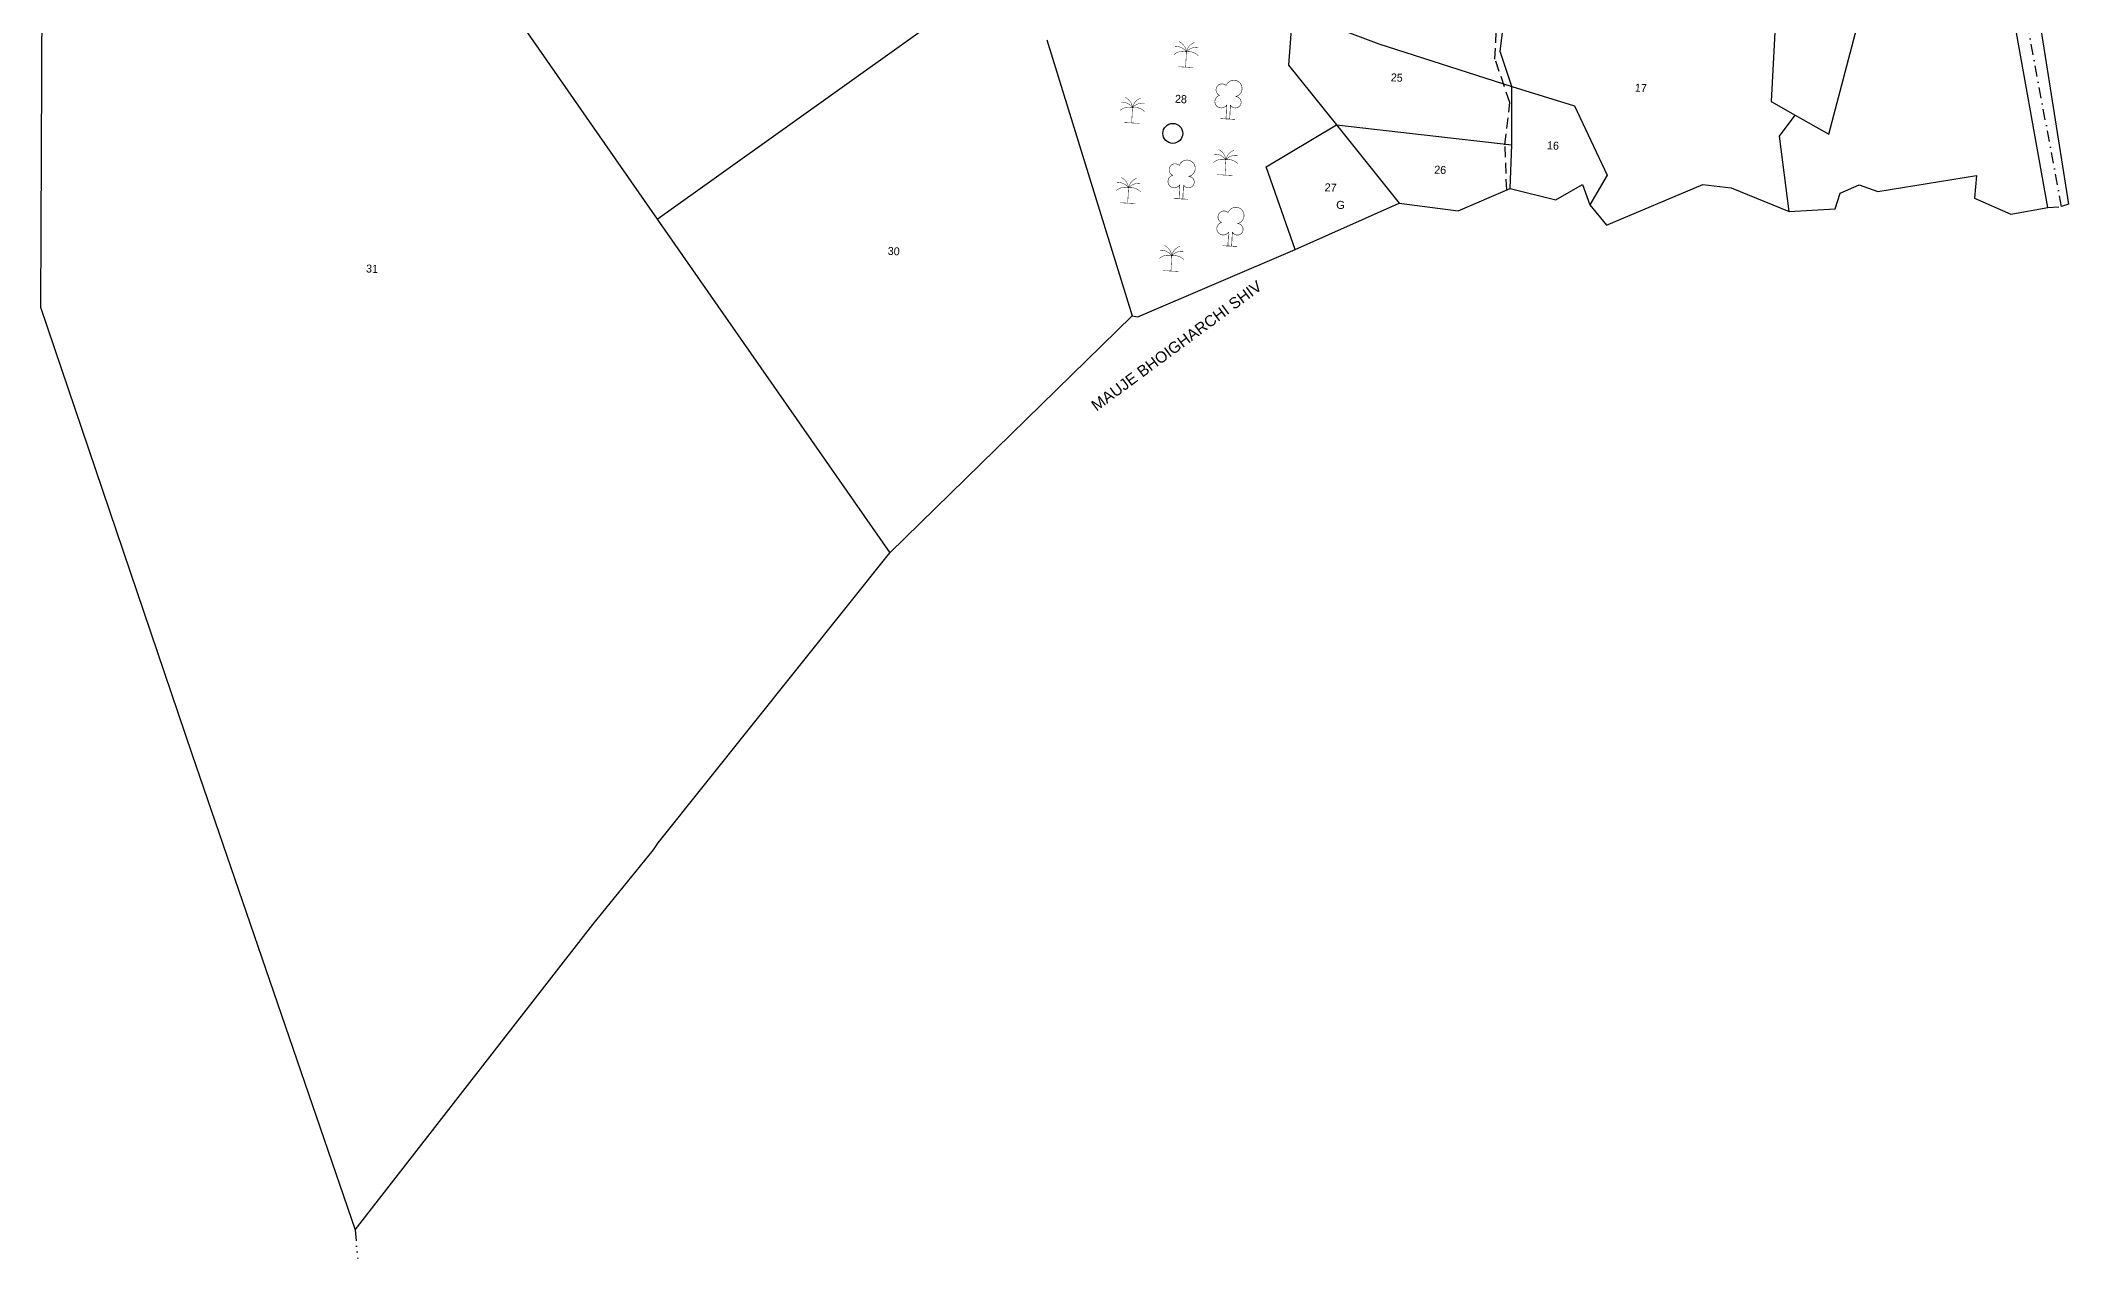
# Model space of a CAD drawing. Header units: feet. Extents: x 279167 to 280226, y 2044559 to 2046168.
# Drawn here: x 279242 to 280173, y 2044559 to 2045118 of the extents above; entities that cross this region are included whole.
import ezdxf
from ezdxf.enums import TextEntityAlignment as Align

# ---------------------------------------------------------------- set-up
doc = ezdxf.new("R2010")
doc.units = ezdxf.units.FT
doc.header["$MEASUREMENT"] = 0
for name, pattern in [('DASHDOT', [1, 0.5, -0.25, 0, -0.25]), ('DASHED', [0.75, 0.5, -0.25]), ('DIVIDE', [1.25, 0.5, -0.25, 0, -0.25, 0, -0.25])]:
    doc.linetypes.add(name, pattern=pattern)
for name, color, linetype in [('LINE_FOOTPATH', 1, 'DASHED'), ('OFF', 1, 'Continuous'), ('POLY_PARCEL', 6, 'Continuous'), ('POLY_WATER', 4, 'Continuous'), ('TEXT_MAPIN', 7, 'Continuous'), ('TEXT_MAPOUT', 7, 'Continuous'), ('TEXT_PARCEL', 7, 'Continuous'), ('V_BOUND_LINE', 7, 'Continuous'), ('V_BOUND_STREAM_LINE', 7, 'DASHDOT'), ('V_DIVIDE_LINE', 7, 'DIVIDE')]:
    doc.layers.add(name, color=color, linetype=linetype)
doc.styles.get("Standard").update_dxf_attribs({"font": 'arial.ttf'})
doc.styles.add('TEXT_MAP', font='')
doc.styles.get('TEXT_MAP').set_extended_font_data('Kruti Dev 050')

msp = doc.modelspace()

# ---------------------------------------------------------------- linework, layer by layer
for points, const_width in [([(279767.69, 2045112.5, 0.264754), (279762.01, 2045111.27, 0.264754)], 0.204), ([(279767.69, 2045112.5, 0.264754), (279762.47, 2045115.05, 0.264754)], 0.204), ([(279767.69, 2045112.5, 0.264754), (279764.35, 2045117.25, 0.264754)], 0.204), ([(279771.49, 2045116.9, 0.264754), (279767.69, 2045112.5, 0.264754)], 0.204), ([(279773.14, 2045114.53, 0.264754), (279767.69, 2045112.5, 0.264754)], 0.204), ([(279773.22, 2045110.71, 0.264754), (279767.69, 2045112.5, 0.264754)], 0.204), ([(279785.95, 2045097.08, 1.205607), (279782.99, 2045092.56, 1.50414)], 0.244), ([(279785.95, 2045097.08, -1.712327), (279790.19, 2045092.05, -1.50414)], 0.244), ([(279742.94, 2045086.9, 0.264754), (279737.26, 2045085.67, 0.264754)], 0.204), ([(279742.94, 2045086.9, 0.264754), (279737.72, 2045089.46, 0.264754)], 0.204), ([(279742.94, 2045086.9, 0.264754), (279739.6, 2045091.66, 0.264754)], 0.204), ([(279746.74, 2045091.3, 0.264754), (279742.94, 2045086.9, 0.264754)], 0.204), ([(279748.39, 2045088.93, 0.264754), (279742.94, 2045086.9, 0.264754)], 0.204), ([(279748.47, 2045085.12, 0.264754), (279742.94, 2045086.9, 0.264754)], 0.204), ([(279782.99, 2045092.56, 1.50414), (279786.18, 2045088.24, 1.50414)], 0.244), ([(279787.9, 2045088.18, 1.763654), (279790.19, 2045092.05, 1.763654)], 0.244), ([(279785.79, 2045062.99, 0.264754), (279782.45, 2045067.75, 0.264754)], 0.204), ([(279789.58, 2045067.39, 0.264754), (279785.79, 2045062.99, 0.264754)], 0.204), ([(279764.42, 2045060.43, 1.205607), (279761.47, 2045055.91, 1.50414)], 0.244), ([(279764.42, 2045060.43, -1.712327), (279768.67, 2045055.4, -1.50414)], 0.244), ([(279785.79, 2045062.99, 0.264754), (279780.1, 2045061.76, 0.264754)], 0.204), ([(279785.79, 2045062.99, 0.264754), (279780.57, 2045065.54, 0.264754)], 0.204), ([(279791.24, 2045065.02, 0.264754), (279785.79, 2045062.99, 0.264754)], 0.204), ([(279791.32, 2045061.2, 0.264754), (279785.79, 2045062.99, 0.264754)], 0.204), ([(279741.12, 2045050.11, 0.264754), (279735.44, 2045048.88, 0.264754)], 0.204), ([(279741.12, 2045050.11, 0.264754), (279735.9, 2045052.67, 0.264754)], 0.204), ([(279741.12, 2045050.11, 0.264754), (279737.78, 2045054.87, 0.264754)], 0.204), ([(279744.92, 2045054.52, 0.264754), (279741.12, 2045050.11, 0.264754)], 0.204), ([(279746.57, 2045052.14, 0.264754), (279741.12, 2045050.11, 0.264754)], 0.204), ([(279746.65, 2045048.33, 0.264754), (279741.12, 2045050.11, 0.264754)], 0.204), ([(279761.47, 2045055.91, 1.50414), (279764.65, 2045051.59, 1.50414)], 0.244), ([(279766.37, 2045051.53, 1.763654), (279768.67, 2045055.4, 1.763654)], 0.244), ([(279786.84, 2045038.78, 1.205607), (279783.88, 2045034.26, 1.50414)], 0.244), ([(279786.84, 2045038.78, -1.712327), (279791.08, 2045033.76, -1.50414)], 0.244), ([(279783.88, 2045034.26, 1.50414), (279787.06, 2045029.94, 1.50414)], 0.244), ([(279788.78, 2045029.88, 1.763654), (279791.08, 2045033.76, 1.763654)], 0.244), ([(279760.96, 2045018.96, 0.264754), (279755.74, 2045021.51, 0.264754)], 0.204), ([(279760.96, 2045018.96, 0.264754), (279757.62, 2045023.71, 0.264754)], 0.204), ([(279764.76, 2045023.36, 0.264754), (279760.96, 2045018.96, 0.264754)], 0.204), ([(279766.41, 2045020.98, 0.264754), (279760.96, 2045018.96, 0.264754)], 0.204), ([(279760.96, 2045018.96, 0.264754), (279755.28, 2045017.73, 0.264754)], 0.204), ([(279766.5, 2045017.17, 0.264754), (279760.96, 2045018.96, 0.264754)], 0.204)]:
    msp.add_lwpolyline(points, format="xyb", dxfattribs=dict(const_width=const_width))
for points, const_width in [([(279763.86, 2045105.7), (279770.83, 2045105.35)], 0.204), ([(279767.69, 2045112.5), (279767.34, 2045105.53)], 0.204), ([(279742.94, 2045086.9), (279742.59, 2045079.93)], 0.204), ([(279786.18, 2045088.24), (279785.86, 2045081.78)], 0.244), ([(279787.9, 2045088.18), (279787.57, 2045081.69)], 0.244), ([(279739.11, 2045080.1), (279746.08, 2045079.76)], 0.204), ([(279783.42, 2045081.9), (279790.01, 2045081.57)], 0.244), ([(279785.79, 2045062.99), (279785.44, 2045056.02)], 0.204), ([(279741.12, 2045050.11), (279740.77, 2045043.14)], 0.204), ([(279764.65, 2045051.59), (279764.33, 2045045.13)], 0.244), ([(279766.37, 2045051.53), (279766.05, 2045045.04)], 0.244), ([(279781.96, 2045056.19), (279788.93, 2045055.84)], 0.204), ([(279737.29, 2045043.31), (279744.26, 2045042.97)], 0.204), ([(279761.9, 2045045.25), (279768.49, 2045044.92)], 0.244), ([(279787.06, 2045029.94), (279786.75, 2045023.48)], 0.244), ([(279788.78, 2045029.88), (279788.46, 2045023.4)], 0.244), ([(279784.31, 2045023.6), (279790.9, 2045023.28)], 0.244), ([(279757.13, 2045012.16), (279764.1, 2045011.81)], 0.204), ([(279760.96, 2045018.96), (279760.62, 2045011.98)], 0.204)]:
    msp.add_lwpolyline(points, dxfattribs=dict(const_width=const_width))
msp.add_circle((279761.45, 2045075.13), 4.56)
at = {"layer": 'LINE_FOOTPATH', "ltscale": 10}
for p, q in [((279909.32, 2045109.26), (279910.16, 2045126.16)), ((279916.16, 2045089.36), (279909.32, 2045109.26)), ((279913.9, 2045069.92), (279916.16, 2045089.36)), ((279914.74, 2045049.17), (279913.9, 2045069.92))]:
    msp.add_line(p, q, dxfattribs=at)
at = {"layer": 'OFF'}
msp.add_line((280172.54, 2045042.61), (280169.34, 2045041.62), dxfattribs=at)
at = {"layer": 'POLY_PARCEL'}
for p, q in [((280062.6, 2045074.72), (280093.2, 2045191.14)), ((279524.85, 2045035.8), (279691.84, 2045155.03)), ((279911.77, 2045112.77), (279916.93, 2045155.09)), ((280038.51, 2045135.95), (280036.07, 2045089.82)), ((279462.06, 2045125.84), (279524.85, 2045035.8)), ((279816.32, 2045130.99), (279814.52, 2045106.41)), ((279816.32, 2045130.99), (279856.05, 2045116.16)), ((279703.71, 2045118.07), (279742.76, 2044991.47)), ((279856.05, 2045116.16), (279917.1, 2045096.58)), ((279917.1, 2045096.58), (279911.77, 2045112.77)), ((279814.52, 2045106.41), (279836.53, 2045079.04)), ((279917.01, 2045069.93), (279917.1, 2045096.58)), ((279917.1, 2045096.58), (279945.85, 2045087.85)), ((279945.85, 2045087.85), (279960.81, 2045056.02)), ((280036.07, 2045089.82), (280047.06, 2045083.56)), ((279804.24, 2045059.74), (279836.53, 2045079.04)), ((279836.53, 2045079.04), (279865.35, 2045043.19)), ((279836.53, 2045079.04), (279917.01, 2045069.93)), ((280039.86, 2045073.86), (280047.06, 2045083.56)), ((280047.06, 2045083.56), (280062.6, 2045074.72)), ((279916.37, 2045049.88), (279917.01, 2045069.93)), ((280044.31, 2045039.32), (280039.86, 2045073.86)), ((279817.62, 2045021.92), (279804.24, 2045059.74)), ((279960.81, 2045056.02), (279952.87, 2045042.31)), ((279524.85, 2045035.8), (279631.63, 2044882.65))]:
    msp.add_line(p, q, dxfattribs=at)
at = {"layer": 'POLY_WATER'}
for p, q in [((280152.09, 2045172.58), (280172.54, 2045042.61)), ((280163.07, 2045041.12), (280141.15, 2045163.07))]:
    msp.add_line(p, q, dxfattribs=at)
at = {"layer": 'V_BOUND_LINE'}
for p, q in [((279243.07, 2045294.64), (279241.77, 2044995.37)), ((279892.44, 2045039.55), (279916.37, 2045049.88)), ((279916.37, 2045049.88), (279937.24, 2045044.62)), ((279937.24, 2045044.62), (279949.49, 2045051.69)), ((279949.49, 2045051.69), (279952.87, 2045042.31)), ((279960.48, 2045033.11), (280004.79, 2045051.64)), ((280004.79, 2045051.64), (280017.78, 2045050.23)), ((280017.78, 2045050.23), (280044.31, 2045039.32)), ((280065.49, 2045040.58), (280067.77, 2045047.76)), ((280067.77, 2045047.76), (280076.41, 2045051.55)), ((280076.41, 2045051.55), (280085.09, 2045048.44)), ((280085.09, 2045048.44), (280130.38, 2045055.79)), ((280130.38, 2045055.79), (280129.49, 2045045.47)), ((279817.62, 2045021.92), (279865.35, 2045043.19)), ((279865.35, 2045043.19), (279892.44, 2045039.55)), ((279952.87, 2045042.31), (279960.48, 2045033.11)), ((280044.31, 2045039.32), (280065.49, 2045040.58)), ((280129.49, 2045045.47), (280146.02, 2045038.13)), ((280146.02, 2045038.13), (280163.07, 2045041.12)), ((279745.43, 2044990.95), (279817.62, 2045021.92)), ((279241.77, 2044995.37), (279311.13, 2044790.44)), ((279631.63, 2044882.65), (279742.76, 2044991.47)), ((279742.76, 2044991.47), (279745.43, 2044990.95)), ((279525.2, 2044749.75), (279631.63, 2044882.65)), ((279311.13, 2044790.44), (279386.11, 2044572.11)), ((279523.12, 2044746.4), (279525.2, 2044749.75)), ((279495.2, 2044712.18), (279523.12, 2044746.4)), ((279386.11, 2044572.11), (279495.2, 2044712.18))]:
    msp.add_line(p, q, dxfattribs=at)
at = {"layer": 'V_BOUND_STREAM_LINE', "ltscale": 10}
for p, q in [((280169.34, 2045041.62), (280144.13, 2045176.43)), ((280163.07, 2045041.12), (280169.34, 2045041.62))]:
    msp.add_line(p, q, dxfattribs=at)
at = {"layer": 'V_DIVIDE_LINE', "ltscale": 10}
msp.add_line((279386.11, 2044572.11), (279387.35, 2044559.04), dxfattribs=at)

# ---------------------------------------------------------------- texts
at = {"layer": 'TEXT_MAPIN'}
msp.add_text('G', height=3.67, rotation=357.16684, dxfattribs=at).set_placement((279838.43, 2045042.33), align=Align.MIDDLE)
at = {"layer": 'TEXT_MAPOUT'}
msp.add_text('MAUJE BHOIGHARCHI SHIV', height=5.1005, rotation=36.42775, dxfattribs=at).set_placement((279726.44, 2044947.48))
at = {"layer": 'TEXT_PARCEL', "style": 'TEXT_MAP'}
for s, p in [('25', (279864.26, 2045100.75)), ('17', (279976.27, 2045096.01)), ('28', (279765.2, 2045090.9)), ('16', (279935.95, 2045069.56)), ('26', (279884.2, 2045058.43)), ('27', (279833.89, 2045050.32)), ('30', (279633.37, 2045021.11)), ('31', (279393.92, 2045013.05))]:
    msp.add_text(s, height=3.672, rotation=357.16684, dxfattribs=at).set_placement(p, align=Align.MIDDLE)

doc.saveas('drawing.dxf')
